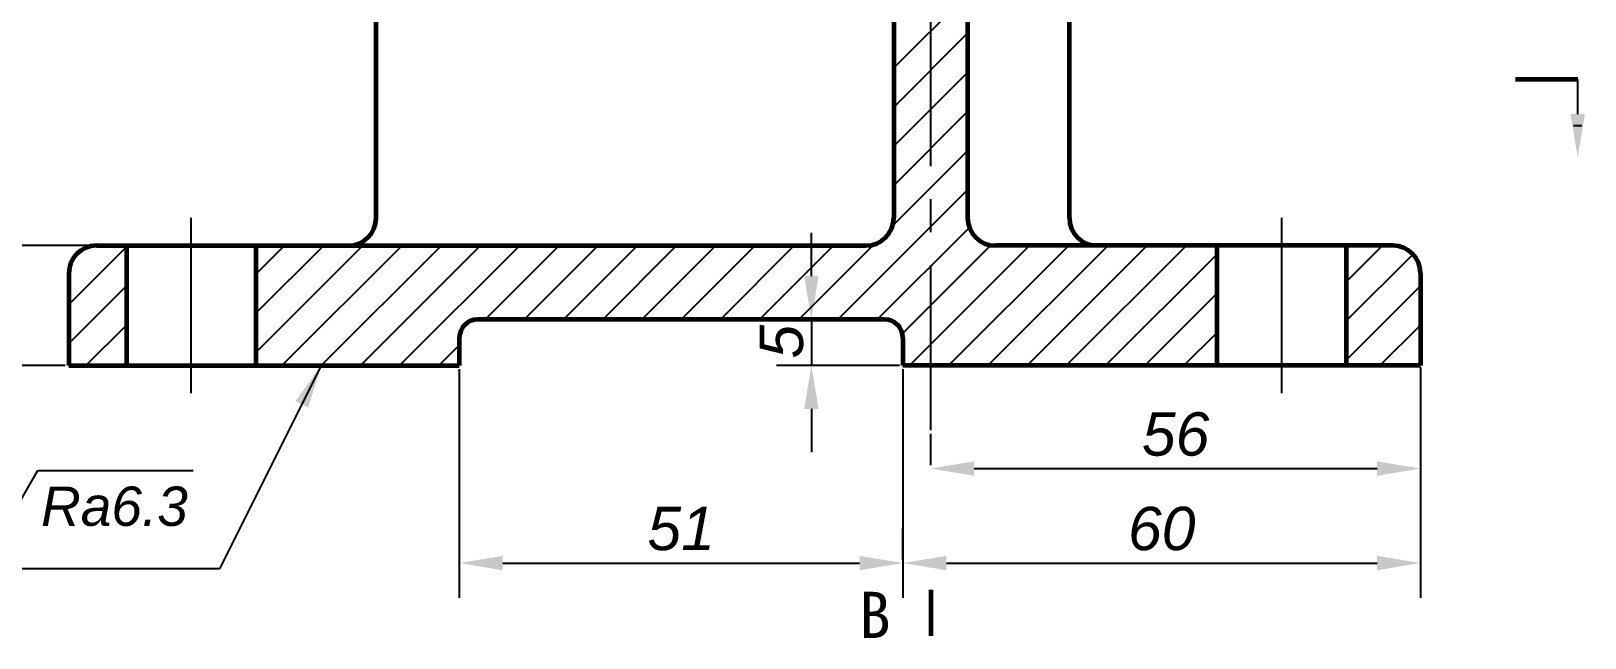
# Model space of a CAD drawing. Header units: millimetres. Extents: x 769 to 2439, y 381 to 1643.
# Drawn here: x 817.9 to 907.4, y 499.7 to 534.7 of the extents above; entities that cross this region are included whole.
import ezdxf
from ezdxf.enums import TextEntityAlignment as Align

# ---------------------------------------------------------------- set-up
doc = ezdxf.new("R2010")
doc.units = ezdxf.units.MM
doc.linetypes.add('CENTER', pattern=[50.8, 31.75, -6.35, 6.35, -6.35])
doc.layers.add('7标注层', color=7, linetype='Continuous')
doc.layers.add('答案细实线', color=7, linetype='Continuous')
doc.layers.add('答案粗实线', color=7, linetype='Continuous', lineweight=60)
doc.styles.add('DIM', font='ariali.ttf')
doc.styles.add('style1', font='', dxfattribs={"width": 0.7, "oblique": 15, "height": 3.5})
doc.styles.add('汉字', font='gbenor.shx', dxfattribs={"height": 5, "bigfont": 'gbcbig.shx'})
doc.styles.get('style1').set_extended_font_data('FangSong_GB2312')
doc.dimstyles.new('副本 Standard', dxfattribs={"dimtxt": 2.5, "dimasz": 2.5, "dimexe": 2, "dimexo": 0.2, "dimgap": 0.7, "dimtad": 1, "dimdec": 0, "dimlfac": 2, "dimzin": 0, "dimdsep": 46, "dimtxsty": '汉字', "dimcen": 0.09, "dimadec": 0, "dimazin": 0, "dimtfac": 1, "dimtdec": 0, "dimtofl": 0, "dimtmove": 0, "dimatfit": 0, "dimfxl": 0, "dimtolj": 1, "dimtzin": 0, "dimarcsym": 0})

# ---------------------------------------------------------------- blocks, each defined once
blk = doc.blocks.new('*D130')
at = {"layer": '7标注层', "color": 0, "lineweight": -2, "transparency": 16777216}
for p, q in [((862.882, 520.537), (862.882, 523.037)), ((864.231, 518.037), (860.882, 518.037)), ((867.958, 515.374), (860.882, 515.374)), ((862.882, 512.874), (862.882, 510.374))]:
    blk.add_line(p, q, dxfattribs=at)
at = {"layer": '7标注层', "color": 0, "transparency": 16777216}
for points in [[(862.466, 520.537), (863.299, 520.537), (862.882, 518.037)], [(862.466, 512.874), (863.299, 512.874), (862.882, 515.374)]]:
    blk.add_solid(points, dxfattribs=at)
at = {"layer": 'Defpoints', "color": 0, "transparency": 16777216}
for p in [(864.431, 518.037, -0.133), (862.882, 515.374), (868.158, 515.374)]:
    blk.add_point(p, dxfattribs=at)
at = {"layer": '7标注层', "color": 0, "transparency": 16777216, "insert": (861.17, 516.757), "char_height": 2.5, "attachment_point": 5, "rotation": 90, "style": 'DIM'}
blk.add_mtext('\\A1;5', dxfattribs=at)
blk = doc.blocks.new('*D14')
at = {"layer": '7标注层', "color": 0, "lineweight": -2, "transparency": 16777216}
for p, q in [((868.158, 515.174), (868.158, 501.987)), ((897.977, 515.272), (897.977, 501.987)), ((870.658, 503.987), (895.477, 503.987))]:
    blk.add_line(p, q, dxfattribs=at)
at = {"layer": '7标注层', "color": 0, "transparency": 16777216}
for points in [[(870.658, 504.404), (870.658, 503.57), (868.158, 503.987)], [(895.477, 504.404), (895.477, 503.57), (897.977, 503.987)]]:
    blk.add_solid(points, dxfattribs=at)
at = {"layer": 'Defpoints', "color": 0, "transparency": 16777216}
for p in [(868.158, 515.374), (897.977, 515.472, -0.678), (897.977, 503.987)]:
    blk.add_point(p, dxfattribs=at)
at = {"layer": '7标注层', "color": 0, "transparency": 16777216, "insert": (883.068, 505.963), "char_height": 2.5, "attachment_point": 5, "style": 'DIM'}
blk.add_mtext('\\A1;60', dxfattribs=at)
blk = doc.blocks.new('*D131')
at = {"layer": '7标注层', "color": 0, "lineweight": -2, "transparency": 16777216}
for p, q in [((842.599, 515.174), (842.599, 501.987)), ((868.158, 504.187), (868.158, 505.987)), ((845.099, 503.987), (865.658, 503.987))]:
    blk.add_line(p, q, dxfattribs=at)
at = {"layer": '7标注层', "color": 0, "transparency": 16777216}
for points in [[(845.099, 504.404), (845.099, 503.57), (842.599, 503.987)], [(865.658, 504.404), (865.658, 503.57), (868.158, 503.987)]]:
    blk.add_solid(points, dxfattribs=at)
at = {"layer": 'Defpoints', "color": 0, "transparency": 16777216}
for p in [(842.599, 515.374, -0.133), (868.158, 503.987), (868.158, 503.987)]:
    blk.add_point(p, dxfattribs=at)
at = {"layer": '7标注层', "color": 0, "transparency": 16777216, "insert": (855.379, 505.963), "char_height": 2.5, "attachment_point": 5, "style": 'DIM'}
blk.add_mtext('\\A1;51', dxfattribs=at)
blk = doc.blocks.new('*D15')
at = {"color": 0, "lineweight": -2, "ltscale": 0.3, "transparency": 16777216}
for p, q in [((897.977, 515.272), (897.977, 507.437)), ((869.756, 509.637), (869.756, 511.437)), ((872.256, 509.437), (895.477, 509.437))]:
    blk.add_line(p, q, dxfattribs=at)
at = {"color": 0, "ltscale": 0.3, "transparency": 16777216}
for points in [[(872.256, 509.853), (872.256, 509.02), (869.756, 509.437)], [(895.477, 509.853), (895.477, 509.02), (897.977, 509.437)]]:
    blk.add_solid(points, dxfattribs=at)
at = {"layer": 'Defpoints', "color": 0, "ltscale": 0.3, "transparency": 16777216}
for p in [(897.977, 515.472, -0.678), (869.756, 509.437), (897.977, 509.437)]:
    blk.add_point(p, dxfattribs=at)
at = {"color": 0, "ltscale": 0.3, "transparency": 16777216, "insert": (883.867, 511.413), "char_height": 2.5, "attachment_point": 5, "style": 'DIM'}
blk.add_mtext('\\A1;56', dxfattribs=at)
blk = doc.blocks.new('*D122')
at = {"layer": '7标注层', "color": 0, "lineweight": -2, "ltscale": 0.8, "transparency": 16777216}
for p, q in [((821.5, 522.296), (809.274, 522.296)), ((811.274, 517.874), (811.274, 519.796)), ((819.902, 515.374), (809.274, 515.374))]:
    blk.add_line(p, q, dxfattribs=at)
at = {"layer": '7标注层', "color": 0, "ltscale": 0.8, "transparency": 16777216}
for points in [[(810.857, 519.796), (811.69, 519.796), (811.274, 522.296)], [(810.857, 517.874), (811.69, 517.874), (811.274, 515.374)]]:
    blk.add_solid(points, dxfattribs=at)
at = {"layer": 'Defpoints', "color": 0, "ltscale": 0.8, "transparency": 16777216}
for p in [(811.274, 522.296), (821.7, 522.296, -0.133), (820.102, 515.374, -0.133)]:
    blk.add_point(p, dxfattribs=at)
at = {"layer": '7标注层', "color": 0, "ltscale": 0.8, "transparency": 16777216, "insert": (808.362, 518.767), "char_height": 2.5, "attachment_point": 5, "rotation": 90, "style": 'DIM'}
blk.add_mtext('\\A1;14', dxfattribs=at)

msp = doc.modelspace()

# ---------------------------------------------------------------- linework, layer by layer
at = {"linetype": 'CENTER', "ltscale": 0.3}
msp.add_line((869.756, 511.647, -0.133), (869.756, 572.436, -0.133), dxfattribs=at)
for p, q in [((827.157, 513.777, -0.133), (827.157, 523.894, -0.133)), ((827.157, 513.777, -0.666), (827.157, 523.894, -0.666)), ((889.99, 513.777, -0.133), (889.99, 523.894, 4.049)), ((889.99, 513.777, -0.666), (889.99, 523.894, 3.516))]:
    msp.add_line(p, q)
at = {"layer": '7标注层'}
for p, q in [((907.029, 529.882, -0.133), (907.029, 531.881, -0.133)), ((862.882, 518.037), (862.882, 515.374)), ((815.053, 503.656, -0.133), (818.323, 509.32, -0.133))]:
    msp.add_line(p, q, dxfattribs=at)
msp.add_solid([(907.446, 529.882, -0.133), (906.613, 529.882, -0.133), (907.029, 527.382, -0.133)], dxfattribs=at)
at = {"layer": '答案粗实线'}
for p, q in [((837.807, 523.894, -0.133), (837.807, 544.661, -0.133)), ((837.807, 523.894, -0.666), (837.807, 544.661, -0.666)), ((867.626, 544.661, -0.133), (867.626, 523.894, 4.049)), ((867.626, 544.661, -0.666), (867.626, 523.894, 3.516)), ((871.886, 544.661, -0.133), (871.886, 523.894, 4.049)), ((871.886, 544.661, -0.666), (871.886, 523.894, 3.516)), ((877.743, 544.661, -0.133), (877.743, 523.894, 4.049)), ((877.743, 544.661, -0.666), (877.743, 523.894, 3.516)), ((905.668, 531.881, 0.399), (903.446, 531.881, 1.065)), ((821.7, 522.296, -0.133), (866.029, 522.296, 4.049)), ((821.7, 522.296, -0.666), (866.029, 522.296, 3.516)), ((823.43, 522.296, -0.133), (823.43, 515.374, -0.133)), ((823.43, 522.296, -0.666), (823.43, 515.374, -0.666)), ((830.885, 522.296, -0.133), (830.885, 515.374, -0.133)), ((830.885, 522.296, -0.666), (830.885, 515.374, -0.666)), ((896.38, 522.296, -0.133), (873.483, 522.296, 4.049)), ((896.38, 522.296, -0.666), (873.483, 522.296, 3.516)), ((886.263, 515.374, -0.133), (886.263, 522.296, -0.133)), ((886.263, 515.374, -0.666), (886.263, 522.296, -0.666)), ((893.717, 515.374, -0.133), (893.717, 522.296, -0.133)), ((893.717, 515.374, -0.666), (893.717, 522.296, -0.666)), ((820.102, 520.699, -0.133), (820.102, 515.374, -0.133)), ((820.102, 520.699, -0.666), (820.102, 515.374, -0.666)), ((897.977, 520.699, -0.133), (897.977, 515.374, -0.133)), ((897.977, 520.699, -0.666), (897.977, 515.374, -0.666)), ((867.093, 518.037, -0.133), (843.664, 518.037, -0.133)), ((867.093, 518.037, -0.666), (843.664, 518.037, -0.666)), ((842.599, 516.972, -0.133), (842.599, 515.374, -0.133)), ((842.599, 516.972, -0.666), (842.599, 515.374, -0.666)), ((868.158, 516.972, -0.133), (868.158, 515.374, 0.532)), ((868.158, 516.972, -0.666), (868.158, 515.374)), ((820.102, 515.374, -0.133), (842.599, 515.374, 4.049)), ((820.102, 515.374, -0.666), (842.599, 515.374, 3.516)), ((897.977, 515.374, -0.133), (868.158, 515.374, 4.049)), ((897.977, 515.374, -0.666), (868.158, 515.374, 3.516))]:
    msp.add_line(p, q, dxfattribs=at)
at = {"layer": '答案粗实线', "lineweight": 60}
for p, q in [((907.029, 531.881, -0.133), (903.446, 531.881, 0.532)), ((869.756, 502.447, -0.133), (869.756, 499.784, -0.133))]:
    msp.add_line(p, q, dxfattribs=at)
at = {"layer": '答案粗实线'}
for centre, radius, start, end in [((836.21, 523.894, -0.133), 1.597, 270, 0), ((836.21, 523.894, -0.666), 1.597, 270, 0), ((866.029, 523.894, -0.133), 1.597, 270, 0), ((866.029, 523.894, -0.666), 1.597, 270, 0), ((873.483, 523.894, -0.133), 1.597, 180, 270), ((873.483, 523.894, -0.666), 1.597, 180, 270), ((879.341, 523.894, -0.133), 1.597, 180, 270), ((879.341, 523.894, -0.666), 1.597, 180, 270), ((821.7, 520.699, -0.133), 1.597, 90, 180), ((821.7, 520.699, -0.666), 1.597, 90, 180), ((896.38, 520.699, -0.133), 1.597, 0, 90), ((896.38, 520.699, -0.666), 1.597, 0, 90), ((843.664, 516.972, -0.133), 1.065, 90, 180), ((843.664, 516.972, -0.666), 1.065, 90, 180), ((867.093, 516.972, -0.133), 1.065, 0, 90), ((867.093, 516.972, -0.666), 1.065, 0, 90)]:
    msp.add_arc(centre, radius, start, end, dxfattribs=at)
at = {"layer": '答案细实线'}
for p, q in [((867.626, 532.543, -0.133), (871.886, 536.803, -0.133)), ((867.626, 532.543, -0.666), (871.886, 536.803, -0.666)), ((867.626, 530.284, -0.133), (871.886, 534.543, -0.133)), ((867.626, 530.284, -0.666), (871.886, 534.543, -0.666)), ((867.626, 528.025, -0.133), (871.886, 532.284, -0.133)), ((867.626, 528.025, -0.666), (871.886, 532.284, -0.666)), ((867.626, 525.765, -0.133), (871.886, 530.025, -0.133)), ((867.626, 525.765, -0.666), (871.886, 530.025, -0.666)), ((906.797, 529.219, -0.133), (907.262, 529.219, -0.133)), ((906.797, 529.219, -0.666), (907.262, 529.219, -0.666)), ((867.56, 523.441, -0.133), (871.886, 527.766, -0.133)), ((867.56, 523.441, -0.666), (871.886, 527.766, -0.666)), ((864.415, 518.037, -0.133), (871.886, 525.507, -0.133)), ((864.415, 518.037, -0.666), (871.886, 525.507, -0.666)), ((866.675, 518.037, -0.133), (871.983, 523.345, -0.133)), ((866.675, 518.037, -0.666), (871.983, 523.345, -0.666)), ((820.102, 518.906, -0.133), (823.43, 522.234, -0.133)), ((820.102, 518.906, -0.666), (823.43, 522.234, -0.666)), ((830.885, 516.134, -0.133), (837.048, 522.296, -0.133)), ((830.885, 518.393, -0.133), (834.788, 522.296, -0.133)), ((830.885, 520.652, -0.133), (832.529, 522.296, -0.133)), ((830.885, 516.134, -0.666), (837.048, 522.296, -0.666)), ((830.885, 518.393, -0.666), (834.788, 522.296, -0.666)), ((830.885, 520.652, -0.666), (832.529, 522.296, -0.666)), ((832.384, 515.374, -0.133), (839.307, 522.296, -0.133)), ((832.384, 515.374, -0.666), (839.307, 522.296, -0.666)), ((834.644, 515.374, -0.133), (841.566, 522.296, -0.133)), ((834.644, 515.374, -0.666), (841.566, 522.296, -0.666)), ((836.903, 515.374, -0.133), (843.825, 522.296, -0.133)), ((836.903, 515.374, -0.666), (843.825, 522.296, -0.666)), ((839.162, 515.374, -0.133), (846.084, 522.296, -0.133)), ((839.162, 515.374, -0.666), (846.084, 522.296, -0.666)), ((844.083, 518.037, -0.133), (848.343, 522.296, -0.133)), ((844.083, 518.037, -0.666), (848.343, 522.296, -0.666)), ((846.342, 518.037, -0.133), (850.602, 522.296, -0.133)), ((846.342, 518.037, -0.666), (850.602, 522.296, -0.666)), ((848.602, 518.037, -0.133), (852.861, 522.296, -0.133)), ((848.602, 518.037, -0.666), (852.861, 522.296, -0.666)), ((850.861, 518.037, -0.133), (855.121, 522.296, -0.133)), ((850.861, 518.037, -0.666), (855.121, 522.296, -0.666)), ((853.12, 518.037, -0.133), (857.38, 522.296, -0.133)), ((853.12, 518.037, -0.666), (857.38, 522.296, -0.666)), ((855.379, 518.037, -0.133), (859.639, 522.296, -0.133)), ((855.379, 518.037, -0.666), (859.639, 522.296, -0.666)), ((857.638, 518.037, -0.133), (861.898, 522.296, -0.133)), ((857.638, 518.037, -0.666), (861.898, 522.296, -0.666)), ((859.897, 518.037, -0.133), (864.157, 522.296, -0.133)), ((859.897, 518.037, -0.666), (864.157, 522.296, -0.666)), ((862.156, 518.037, -0.133), (866.482, 522.362, -0.133)), ((862.156, 518.037, -0.666), (866.482, 522.362, -0.666)), ((868.127, 517.23, -0.133), (873.216, 522.319, -0.133)), ((868.127, 517.23, -0.666), (873.216, 522.319, -0.666)), ((868.53, 515.374, -0.133), (875.453, 522.296, -0.133)), ((868.53, 515.374, -0.666), (875.453, 522.296, -0.666)), ((870.79, 515.374, -0.133), (877.712, 522.296, -0.133)), ((870.79, 515.374, -0.666), (877.712, 522.296, -0.666)), ((873.049, 515.374, -0.133), (879.971, 522.296, -0.133)), ((873.049, 515.374, -0.666), (879.971, 522.296, -0.666)), ((875.308, 515.374, -0.133), (882.23, 522.296, -0.133)), ((875.308, 515.374, -0.666), (882.23, 522.296, -0.666)), ((877.567, 515.374, -0.133), (884.489, 522.296, -0.133)), ((877.567, 515.374, -0.666), (884.489, 522.296, -0.666)), ((893.717, 520.229, -0.133), (895.785, 522.296, -0.133)), ((893.717, 520.229, -0.666), (895.785, 522.296, -0.666)), ((879.826, 515.374, -0.133), (886.263, 521.811, -0.133)), ((879.826, 515.374, -0.666), (886.263, 521.811, -0.666)), ((893.717, 517.97, -0.133), (897.542, 521.795, -0.133)), ((893.717, 517.97, -0.666), (897.542, 521.795, -0.666)), ((820.102, 516.647, -0.133), (823.43, 519.975, -0.133)), ((820.102, 516.647, -0.666), (823.43, 519.975, -0.666)), ((882.085, 515.374, -0.133), (886.263, 519.552, -0.133)), ((882.085, 515.374, -0.666), (886.263, 519.552, -0.666)), ((893.717, 515.711, -0.133), (897.977, 519.971, -0.133)), ((893.717, 515.711, -0.666), (897.977, 519.971, -0.666)), ((821.089, 515.374, -0.133), (823.43, 517.716, -0.133)), ((821.089, 515.374, -0.666), (823.43, 517.716, -0.666)), ((895.64, 515.374, -0.133), (897.977, 517.712, -0.133)), ((895.64, 515.374, -0.666), (897.977, 517.712, -0.666)), ((841.421, 515.374, -0.133), (842.599, 516.553, -0.133)), ((841.421, 515.374, -0.666), (842.599, 516.553, -0.666)), ((884.344, 515.374, -0.133), (886.263, 517.293, -0.133)), ((884.344, 515.374, -0.666), (886.263, 517.293, -0.666)), ((823.348, 515.374, -0.133), (823.43, 515.456, -0.133)), ((823.348, 515.374, -0.666), (823.43, 515.456, -0.666)), ((897.899, 515.374, -0.133), (897.977, 515.453, -0.133)), ((897.899, 515.374, -0.666), (897.977, 515.453, -0.666)), ((818.323, 509.32, -0.133), (827.272, 509.32, -0.133))]:
    msp.add_line(p, q, dxfattribs=at)

# ---------------------------------------------------------------- texts
at = {"layer": '7标注层', "style": 'DIM'}
msp.add_text('Ra6.3', height=2.268, dxfattribs=at).set_placement((818.505, 506.131, -0.133))
at = {"layer": '答案细实线', "style": 'style1', "width": 1.003}
msp.add_text('B', height=2.662, dxfattribs=at).set_placement((865.63, 498.867, -0.133), align=Align.BOTTOM_LEFT)

# ---------------------------------------------------------------- dimensions: what is measured, and where the dimension line sits
at = {"ltscale": 0.3}
dim = msp.add_linear_dim(base=(897.977, 509.437), p1=(869.756, 509.437), p2=(897.977, 515.472, -0.678), dimstyle='副本 Standard', override={"dimtxsty": 'DIM', "dimtmove": 2}, dxfattribs=at)
dim.commit()
dim.dimension.update_dxf_attribs({"geometry": '*D15', "text_midpoint": (883.867, 511.413)})
at = {"layer": '7标注层'}
dim = msp.add_linear_dim(base=(862.882, 515.374), p1=(864.431, 518.037, -0.133), p2=(868.158, 515.374), angle=90, dimstyle='副本 Standard', override={"dimtxsty": 'DIM', "dimtmove": 2}, dxfattribs=at)
dim.commit()
dim.dimension.update_dxf_attribs({"geometry": '*D130', "text_midpoint": (861.17, 516.757), "dimtype": 160})
at = {"layer": '7标注层', "ltscale": 0.8}
dim = msp.add_linear_dim(base=(811.274, 522.296), p1=(820.102, 515.374, -0.133), p2=(821.7, 522.296, -0.133), angle=90, dimstyle='副本 Standard', override={"dimtxsty": 'DIM', "dimtmove": 2}, dxfattribs=at)
dim.commit()
dim.dimension.update_dxf_attribs({"geometry": '*D122', "text_midpoint": (808.362, 518.767), "dimtype": 160})
at = {"layer": '7标注层'}
for base, p1, p2, picture, middle in [((868.158, 503.987), (842.599, 515.374, -0.133), (868.158, 503.987), '*D131', (855.379, 505.963)), ((897.977, 503.987), (868.158, 515.374), (897.977, 515.472, -0.678), '*D14', (883.068, 505.963))]:
    dim = msp.add_linear_dim(base=base, p1=p1, p2=p2, dimstyle='副本 Standard', override={"dimtxsty": 'DIM', "dimtmove": 2}, dxfattribs=at)
    dim.commit()
    dim.dimension.update_dxf_attribs({"geometry": picture, "text_midpoint": middle})

# ---------------------------------------------------------------- leaders
msp.add_leader([(834.644, 515.374, -0.133), (828.784, 503.656, -0.133), (813.182, 503.656, -0.133)], dimstyle='副本 Standard', override={"dimgap": 0.7, "dimtad": 0}, dxfattribs=at)

doc.saveas('drawing.dxf')
